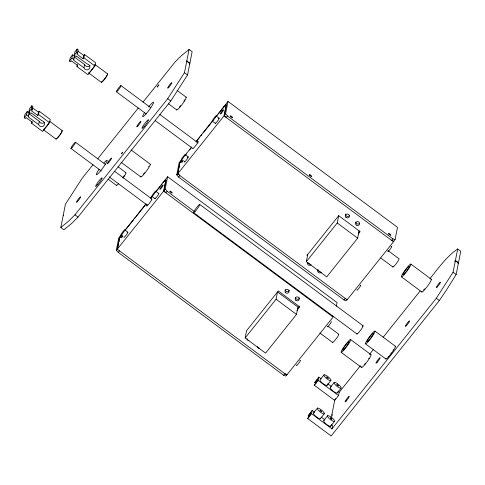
<?xml version="1.0" encoding="UTF-8"?>
<svg xmlns="http://www.w3.org/2000/svg" width="485" height="485" viewBox="0 0 485 485"><rect width="100%" height="100%" fill="white"/><g stroke="black" fill="none" stroke-linecap="round" stroke-linejoin="round"><path stroke-width="0.73" d="M31.604 123.245L32.374 122.275L26.044 117.576L25.268 118.54L24.25 117.782L24.905 114.49L27.221 111.586L29.264 113.108L28.227 116.879L38.63 124.609A3.062 2.934 11.2 0 0 42.08 126.561A3.062 2.934 11.2 0 0 44.571 123.626A3.062 2.934 11.2 0 0 41.898 120.759L31.313 113.011L30.931 113.496L28.888 111.98L29.536 108.688L31.858 105.785L32.877 106.542L32.228 109.834L31.452 110.798L37.781 115.503L38.557 114.533L39.206 111.247L50.222 119.425L49.573 122.717L42.613 131.423L31.604 123.245L31.992 121.268M24.25 117.782L26.566 114.878L27.221 111.586M28.354 116.224L28.615 114.909M28.888 111.98L31.204 109.076L31.858 105.785M37.781 115.503L38.436 112.211L39.206 111.247M38.63 124.609L39.285 121.317L28.876 113.587L29.264 113.108M76.933 66.5L77.703 65.53L71.374 60.831L70.604 61.795L69.579 61.037L70.234 57.745L72.55 54.847L74.593 56.363L73.556 60.134L83.966 67.87A3.062 2.934 11.2 0 0 87.409 69.816A3.062 2.934 11.2 0 0 89.901 66.888A3.062 2.934 11.2 0 0 87.233 64.014L76.648 56.266L76.26 56.751L74.217 55.235L74.872 51.944L77.188 49.04L78.212 49.797L77.558 53.089L76.788 54.059L83.117 58.758L83.887 57.794L84.542 54.502L95.557 62.68L94.902 65.972L87.949 74.684L76.933 66.5L77.321 64.523M69.579 61.037L71.901 58.133L72.55 54.847M73.944 58.164L74.205 56.848L84.614 64.578A3.062 2.934 11.2 0 0 90.022 65.329M74.217 55.235L76.539 52.331L77.188 49.04M83.117 58.758L83.766 55.466L84.542 54.502M83.966 67.87L84.614 64.578M189.805 63.529L189.302 64.026L189.877 63.165L192.145 51.719L189.083 49.446L186.816 60.886L186.24 61.747L186.743 61.255L189.805 63.529L187.543 74.975L170.762 100.983L78.012 217.08L71.828 223.288L63.874 229.775L60.813 227.495L63.08 216.055L63.656 215.194L63.153 215.686L65.414 204.246L82.195 178.231L92.987 164.724M287.059 374.499L285.823 376.045L283.64 375.263L118.243 252.4L116.345 250.151L118.783 237.862L121.602 234.334M165.803 180.177L163.633 191.151L333.11 317.044L286.738 375.093L117.261 249.199L119.431 238.226L121.311 235.267M117.722 247.896L119.686 237.996L121.499 235.14M60.813 227.495L68.767 221.014L74.951 214.806L167.701 98.71L184.476 72.701L186.743 61.255M336.39 306.223L337.105 302.61L167.628 176.716L165.197 189.004L167.095 191.254L165.858 192.806L163.96 190.556L166.058 179.947L163.002 182.584M347.448 299.209L346.211 300.761L344.029 299.972L178.632 177.116L176.734 174.867L179.171 162.578L181.517 159.638M226.192 104.893L224.021 115.866L393.499 241.76L347.127 299.809L177.649 173.915L179.82 162.942L181.699 159.977M177.971 173.321L178.674 169.78M178.953 168.368L179.656 164.833M395.063 239.614L392.874 238.826L391.637 240.378L393.826 241.16L395.063 239.614L397.494 227.326L228.017 101.432L225.586 113.72L227.483 115.97L226.246 117.515L224.349 115.266L226.446 104.663L223.391 107.3M245.155 337.954L276.074 299.251L277.523 291.94L297.942 307.108L296.493 314.419L265.574 353.122L245.155 337.954L246.604 330.637L278.293 290.97L299.736 306.896L296.893 310.449M307.138 254.619L306.993 255.352L338.682 215.686L360.125 231.612L358.233 233.976M359.1 230.854L357.651 238.165L326.738 276.868L306.32 261.7L307.763 254.382M306.32 261.7L337.233 222.997L338.682 215.686M455.421 260.415L458.483 262.694L460.75 251.248L457.688 248.969L455.421 260.415L454.845 261.276L455.348 260.784L458.41 263.058L456.142 274.504L446.364 290.218L439.368 300.512L331.158 435.96L307.678 418.519L310.285 414.766L310.673 412.79L308.199 415.881L309.4 416.779M308.199 415.881L312.195 410.389L314.595 412.171M331.243 417.803L332.261 414.724L331.752 415.215L334.686 400.404L314.268 385.236L316.875 381.483L317.263 379.506L314.789 382.604L315.99 383.496M314.789 382.604L318.784 377.106L321.185 378.888M307.678 418.519L311.546 413.681L312.195 410.389M314.268 385.236L318.136 380.398L318.784 377.106M311.546 413.681L331.964 428.849L332.613 425.557L331.413 424.666M334.686 400.404L338.554 395.566L339.203 392.274L360.446 365.69M331.964 428.849L436.306 298.239L453.081 272.224L455.348 260.784M180.074 162.711L181.523 160.426M97.679 158.85L138.34 107.949M143.033 102.08L174.946 62.135L181.129 55.927L189.083 49.446M124.706 230.527L145.979 203.894M150.708 197.977L152.599 195.534M155.436 192.054L167.628 176.716M185.094 155.242L191.714 146.955M195.97 141.632L212.521 120.832M215.334 117.303L228.017 101.432M125.506 229.89L133.478 219.911M134.412 218.735L135.351 217.559M136.291 216.389L145.197 205.234M150.829 198.189L152.702 195.843M155.988 191.733L160.208 186.452M161.147 185.276L162.081 184.1M185.422 155.188L186.361 154.018M189.641 149.907L191.52 147.561M196.68 141.105L199.959 136.994M200.899 135.818L201.839 134.642M203.245 132.884L212.624 121.141M216.377 116.448L217.31 115.272M218.25 114.096L224.349 106.47M116.345 250.151L117.582 248.605M163.96 190.556L165.197 189.004M117.261 249.199L163.633 191.151M176.734 174.867L177.558 173.836M224.349 115.266L225.586 113.72M177.649 173.915L224.021 115.866M118.243 252.4L119.48 250.854M178.632 177.116L179.868 175.564L178.45 173.879M297.657 308.393L299.548 306.023M358.518 232.515L359.464 231.333M283.64 375.263L284.877 373.711L286.514 374.299M344.029 299.972L345.265 298.427M324.041 374.808L320.179 379.646A4.486 1.17 38.6 0 0 323.313 383.823A4.486 1.17 38.6 0 0 327.084 384.775M326.951 385.442L330.812 380.604A4.486 1.17 38.6 0 0 326.751 375.784A4.486 1.17 38.6 0 0 324.72 376.736A4.486 1.17 38.6 0 0 330.812 380.604M330.388 387.23L334.25 382.392M313.589 412.929L317.451 408.091M337.16 393.02L341.022 388.188A4.486 1.17 38.6 0 0 336.96 383.368A4.486 1.17 38.6 0 0 334.935 384.32A4.486 1.17 38.6 0 0 341.022 388.188M369.412 354.462L373.189 349.733M383.101 337.33L420.083 291.03M429.94 278.699C438.422 268.169 446.345 256.686 457.688 248.969M334.82 399.743L335.644 398.712M320.361 418.719L324.222 413.881A4.486 1.17 38.6 0 0 320.161 409.067A4.486 1.17 38.6 0 0 318.13 410.019A4.486 1.17 38.6 0 0 324.222 413.881M323.798 420.513L327.66 415.675M330.57 426.303L334.432 421.465A4.486 1.17 38.6 0 0 330.37 416.651A4.486 1.17 38.6 0 0 328.339 417.603A4.486 1.17 38.6 0 0 334.432 421.465M457.907 263.549L458.41 263.058M331.249 315.662L333.438 316.45M186.816 60.886L189.877 63.165M184.476 72.701L187.543 74.975M453.081 272.224L456.142 274.504M227.483 115.97L392.874 238.826M216.067 115.927L219.129 118.201M177.158 90.452L186.167 97.145M410.868 264.064L431.286 279.233M388.097 250.648L399.028 258.766A5.129 0.661 -53.4 0 1 396.081 263.828A5.129 0.661 -53.4 0 1 392.874 266.756M212.278 121.092L215.34 123.366M337.233 222.997L357.651 238.165M167.701 98.71L170.762 100.983M436.306 298.239L439.368 300.512M380.755 257.978L392.905 266.999M168.368 103.711L176.776 109.956M401.477 276.874L421.895 292.043M78.012 51.192L83.766 55.466M107.621 73.926L94.86 64.444A5.256 0.679 -53.4 0 1 94.811 65.069M76.539 52.331L77.558 53.089M83.887 57.794L94.902 65.972M120.971 85.602L150.75 107.718M159.868 114.49L198.153 142.929M71.901 58.133L73.944 59.655M116.43 91.798L146.209 113.92M155.321 120.692L193 148.677M88.646 72.92L101.407 82.395M185.149 154.63L188.21 156.904M131.011 149.865L150.229 164.136M374.929 331.055L395.354 346.223M199.705 204.403L363.059 325.744M167.095 191.254L194.455 211.581M193.642 212.666L356.996 334.007M121.02 162.226L140.838 176.946M365.538 343.865L385.957 359.033M155.679 191.211L158.74 193.491M118.073 166.81L125.882 172.612M350.582 339.53L371.001 354.693M327.805 326.114L338.736 334.232M151.89 196.376L154.951 198.656M32.107 107.512L38.436 112.211M49.525 121.189L62.286 130.671M31.204 109.076L32.228 109.834M38.557 114.533L49.573 122.717M75.478 142.238L105.257 164.36M114.981 171.581L152.054 199.123M276.074 299.251L296.493 314.419M26.566 114.878L28.609 116.4M319.864 332.995L332.613 342.465M70.937 148.44L101.323 171.011M109.222 176.879L147.507 205.319M43.317 129.665L56.078 139.14M108.076 179.177L116.485 185.422M341.191 352.34L361.61 367.509M124.76 229.914L127.822 232.188M327.793 383.799L331.394 386.472M338.003 391.383L339.203 392.274M318.136 380.398L338.554 395.566M74.951 214.806L78.012 217.08M321.203 417.082L324.804 419.755M185.846 97.224A7.954 1.031 -53.4 0 1 182.027 104.524A7.954 1.031 -53.4 0 1 176.752 109.283M125.324 172.83A7.954 1.031 -53.4 0 1 123.19 177.983M118.825 183.53A7.954 1.031 -53.4 0 1 116.388 185.015M124.178 175.625A5.39 0.697 -53.4 0 1 123.936 176.091M123.633 176.631A5.39 0.697 -53.4 0 1 122.844 177.868M150.095 164.142A7.954 1.031 -53.4 0 1 145.839 171.848A7.954 1.031 -53.4 0 1 140.814 176.273M184.627 99.777A5.39 0.697 -53.4 0 1 184.464 100.165M184.221 100.631A5.39 0.697 -53.4 0 1 183.918 101.165M180.662 105.706A5.39 0.697 -53.4 0 1 179.317 107.185M148.78 166.476A5.39 0.697 -53.4 0 1 148.695 166.761M144.736 172.684A5.39 0.697 -53.4 0 1 143.39 174.163M337.293 392.359A4.486 1.17 38.6 0 1 333.056 391.049A4.486 1.17 38.6 0 1 330.806 387.188M393.402 349.715A5.39 0.697 -53.4 0 1 393.092 350.255M391.359 352.85A5.39 0.697 -53.4 0 1 390.849 353.523M388.491 356.269A5.39 0.697 -53.4 0 1 388.139 356.596M430.965 279.305A7.954 1.031 -53.4 0 1 427.4 286.271A7.954 1.031 -53.4 0 1 421.798 291.637M395.026 346.302A7.954 1.031 -53.4 0 1 391.462 353.268A7.954 1.031 -53.4 0 1 385.86 358.627M370.679 354.771A7.954 1.031 -53.4 0 1 366.86 362.071A7.954 1.031 -53.4 0 1 361.586 366.83M320.488 418.058A4.486 1.17 38.6 0 1 316.256 416.748A4.486 1.17 38.6 0 1 314.007 412.887M330.703 425.642A4.486 1.17 38.6 0 1 326.466 424.333A4.486 1.17 38.6 0 1 324.216 420.471M424.848 288.848A5.39 0.697 -53.4 0 1 424.084 289.594M423.787 289.824A5.39 0.697 -53.4 0 1 423.563 289.957M369.061 358.179A5.39 0.697 -53.4 0 1 368.752 358.718M365.496 363.253A5.39 0.697 -53.4 0 1 364.562 364.314M103.911 162.966A8.979 1.158 -53.4 0 1 106.191 162.912A8.979 1.158 -53.4 0 1 97.764 173.927A8.979 1.158 -53.4 0 1 98.988 169.404M148.64 106.888A8.979 1.158 -53.4 0 1 153.26 103.493A8.979 1.158 -53.4 0 1 145.148 114.884A8.979 1.158 -53.4 0 1 144.451 112.769M338.5 334.268A5.129 0.661 -53.4 0 1 336.196 338.76A5.129 0.661 -53.4 0 1 332.583 342.222M362.313 326.199A5.129 0.661 -53.4 0 1 360.707 330.073A5.129 0.661 -53.4 0 1 357.063 333.359M49.343 122.117A5.256 0.679 -53.4 0 1 49.161 122.475M48.936 122.881A5.256 0.679 -53.4 0 1 43.789 129.44M61.813 130.895A5.256 0.679 -53.4 0 1 59.679 135.37A5.256 0.679 -53.4 0 1 56.127 138.522M61.419 131.72A3.977 0.515 -53.4 0 1 61.389 132.405M61.213 132.751A3.977 0.515 -53.4 0 1 60.989 133.145M60.716 133.587A3.977 0.515 -53.4 0 1 60.067 134.557M59.71 135.054A3.977 0.515 -53.4 0 1 57.897 137.279M57.109 138.001A3.977 0.515 -53.4 0 1 56.945 138.092M44.39 122.426A3.062 2.934 11.2 0 1 39.285 121.317M94.49 65.73A5.256 0.679 -53.4 0 1 94.266 66.136M94.005 66.578A5.256 0.679 -53.4 0 1 88.919 72.835M107.349 74.011A5.256 0.679 -53.4 0 1 104.815 78.891A5.256 0.679 -53.4 0 1 101.456 81.777M106.846 75.375A3.977 0.515 -53.4 0 1 106.548 76.006M106.318 76.4A3.977 0.515 -53.4 0 1 102.662 81.086M102.444 81.256A3.977 0.515 -53.4 0 1 102.111 81.304M183.354 160.741A2.692 0.346 -53.4 0 1 181.639 162.457A2.692 0.346 -53.4 0 1 182.893 160.195M218.517 118.625A3.207 0.412 -53.4 0 1 218.874 119.043A3.207 0.412 -53.4 0 1 216.468 122.402A3.207 0.412 -53.4 0 1 215.352 123.032M187.986 156.988A3.207 0.412 -53.4 0 1 186.592 159.808A3.207 0.412 -53.4 0 1 184.439 161.729M184.536 161.505A3.207 0.412 -53.4 0 1 184.676 161.226M187.356 157.57A3.207 0.412 -53.4 0 1 187.598 157.322M196.916 142.366A4.232 0.546 -53.4 0 1 196.922 143.918A4.232 0.546 -53.4 0 1 193.054 148.137M321.361 272.188A2.049 1.964 11.2 0 1 318.487 272.528A2.049 1.964 11.2 0 1 318.093 269.763M311.152 264.604A2.049 1.964 11.2 0 1 307.66 262.531M320.191 271.479A2.049 1.964 11.2 0 1 318.002 269.854M309.551 263.876A2.049 1.964 11.2 0 1 307.92 262.664M359.524 223.318A2.049 1.964 11.2 0 1 355.838 222.033M349.533 215.388A2.049 1.964 11.2 0 1 345.684 214.043M360.137 285.495A3.207 0.412 -53.4 0 1 360.494 285.914A3.207 0.412 -53.4 0 1 358.088 289.272A3.207 0.412 -53.4 0 1 356.978 289.903M391.055 246.792A3.207 0.412 -53.4 0 1 391.359 247.314A3.207 0.412 -53.4 0 1 388.825 250.775A3.207 0.412 -53.4 0 1 387.994 250.969M122.966 236.025A2.692 0.346 -53.4 0 1 121.25 237.741A2.692 0.346 -53.4 0 1 122.505 235.486M127.209 232.612A3.207 0.412 -53.4 0 1 127.567 233.03A3.207 0.412 -53.4 0 1 125.16 236.389A3.207 0.412 -53.4 0 1 124.051 237.019M158.34 193.715A3.207 0.412 -53.4 0 1 158.304 194.655A3.207 0.412 -53.4 0 1 155.806 197.983A3.207 0.412 -53.4 0 1 155.067 198.092M151.599 199.28A4.232 0.546 -53.4 0 1 151.55 199.899M151.423 200.166A4.232 0.546 -53.4 0 1 147.701 205.288A4.232 0.546 -53.4 0 1 147.216 204.567M259.511 348.224A2.049 1.964 11.2 0 1 257.323 346.599M248.872 340.628A2.049 1.964 11.2 0 1 247.241 339.415M247.114 339.015A2.049 1.964 11.2 0 1 247.077 338.609M299.494 297.869A2.049 1.964 11.2 0 1 295.486 297.729M289.284 290.285A2.049 1.964 11.2 0 1 285.241 289.739M331.055 321.743A3.207 0.412 -53.4 0 1 329.509 324.762A3.207 0.412 -53.4 0 1 327.605 326.259M299.96 360.585A3.207 0.412 -53.4 0 1 299.924 361.519A3.207 0.412 -53.4 0 1 297.432 364.853A3.207 0.412 -53.4 0 1 296.687 364.956M121.468 153.775L122.663 152.278L121.468 153.775M157.188 87.033L158.831 84.978L157.188 87.033M326.654 377.045L328.2 378.367L326.654 377.045M336.863 384.629L338.415 385.951L336.863 384.629M320.064 410.328L321.61 411.65L320.064 410.328M330.273 417.912L331.819 419.234L330.273 417.912M368.776 340.361A5.39 0.697 -53.4 0 0 373.492 333.207A5.39 0.697 -53.4 0 0 368.436 338.809A5.39 0.697 -53.4 0 0 368.776 340.361M404.266 274.48A7.954 1.031 -53.4 0 0 410.953 264.131A7.954 1.031 -53.4 0 0 403.302 272.794A7.954 1.031 -53.4 0 0 404.266 274.48M437.428 286.799A3.462 0.449 -53.4 0 0 440.447 282.203A3.462 0.449 -53.4 0 0 437.197 285.817A3.462 0.449 -53.4 0 0 437.428 286.799M377.142 362.265A3.462 0.449 -53.4 0 0 380.161 357.669A3.462 0.449 -53.4 0 0 376.906 361.283A3.462 0.449 -53.4 0 0 377.142 362.265M346.223 400.962A3.462 0.449 -53.4 0 0 349.242 396.372A3.462 0.449 -53.4 0 0 345.993 399.979A3.462 0.449 -53.4 0 0 346.223 400.962M406.509 325.496A3.462 0.449 -53.4 0 0 409.534 320.906A3.462 0.449 -53.4 0 0 406.278 324.513A3.462 0.449 -53.4 0 0 406.509 325.496M404.726 273.358A5.39 0.697 -53.4 0 0 409.425 266.216A5.39 0.697 -53.4 0 0 404.369 271.83A5.39 0.697 -53.4 0 0 404.726 273.358M344.441 348.824A5.39 0.697 -53.4 0 0 349.139 341.676A5.39 0.697 -53.4 0 0 344.077 347.296A5.39 0.697 -53.4 0 0 344.441 348.824M368.327 341.47A7.954 1.031 -53.4 0 0 375.014 331.122A7.954 1.031 -53.4 0 0 367.363 339.791A7.954 1.031 -53.4 0 0 368.327 341.47M343.98 349.946A7.954 1.031 -53.4 0 0 350.667 339.597A7.954 1.031 -53.4 0 0 343.01 348.26A7.954 1.031 -53.4 0 0 343.98 349.946M77.618 201.433A3.462 0.449 -53.4 0 0 80.643 196.843A3.462 0.449 -53.4 0 0 77.388 200.45A3.462 0.449 -53.4 0 0 77.618 201.433M97.697 184.7A5.39 0.697 -53.4 0 0 102.08 177.807A5.39 0.697 -53.4 0 0 96.812 183.87A5.39 0.697 -53.4 0 0 97.697 184.7M144.075 126.646A5.39 0.697 -53.4 0 0 148.458 119.759A5.39 0.697 -53.4 0 0 143.184 125.821A5.39 0.697 -53.4 0 0 144.075 126.646M137.904 125.967A3.462 0.449 -53.4 0 0 140.929 121.377A3.462 0.449 -53.4 0 0 137.673 124.991A3.462 0.449 -53.4 0 0 137.904 125.967M168.822 87.27A3.462 0.449 -53.4 0 0 171.848 82.674A3.462 0.449 -53.4 0 0 168.592 86.288A3.462 0.449 -53.4 0 0 168.822 87.27M108.537 162.736A3.462 0.449 -53.4 0 0 111.556 158.14A3.462 0.449 -53.4 0 0 108.307 161.754A3.462 0.449 -53.4 0 0 108.537 162.736M195.012 211.593A5.129 0.661 -53.4 0 0 199.778 204.591A5.129 0.661 -53.4 0 0 195.237 209.417A5.129 0.661 -53.4 0 0 195.012 211.593M117.558 90.883A3.85 0.497 -53.4 0 0 121.032 85.7A3.85 0.497 -53.4 0 0 117.515 89.519A3.85 0.497 -53.4 0 0 117.558 90.883M221.172 113.369A2.692 0.346 -53.4 0 0 223.524 109.798A2.692 0.346 -53.4 0 0 220.99 112.605A2.692 0.346 -53.4 0 0 221.172 113.369M356.196 224.985A2.049 1.964 11.2 0 0 359.591 224.046A2.049 1.964 11.2 0 0 357.002 221.675A2.049 1.964 11.2 0 0 356.196 224.985M345.987 217.401A2.049 1.964 11.2 0 0 349.382 216.468A2.049 1.964 11.2 0 0 346.793 214.097A2.049 1.964 11.2 0 0 345.987 217.401M213.309 120.231A3.207 0.412 -53.4 0 0 216.11 115.982A3.207 0.412 -53.4 0 0 213.097 119.322A3.207 0.412 -53.4 0 0 213.309 120.231M182.39 158.928A3.207 0.412 -53.4 0 0 185.191 154.679A3.207 0.412 -53.4 0 0 182.178 158.025A3.207 0.412 -53.4 0 0 182.39 158.928M230.539 116.521A1.54 0.4 38.6 0 0 232.6 117.776A1.54 0.4 38.6 0 0 231.115 116.091A1.54 0.4 38.6 0 0 230.539 116.521M309.612 175.237A1.54 0.4 38.6 0 0 311.703 176.564A1.54 0.4 38.6 0 0 310.309 174.909A1.54 0.4 38.6 0 0 309.612 175.237M388.818 234.103A1.54 0.4 38.6 0 0 390.855 235.316A1.54 0.4 38.6 0 0 389.316 233.618A1.54 0.4 38.6 0 0 388.818 234.103M72.065 147.525A3.85 0.497 -53.4 0 0 75.539 142.341A3.85 0.497 -53.4 0 0 72.022 146.161A3.85 0.497 -53.4 0 0 72.065 147.525M160.784 188.659A2.692 0.346 -53.4 0 0 163.136 185.082A2.692 0.346 -53.4 0 0 160.602 187.895A2.692 0.346 -53.4 0 0 160.784 188.659M295.808 300.27A2.049 1.964 11.2 0 0 299.203 299.336A2.049 1.964 11.2 0 0 296.614 296.965A2.049 1.964 11.2 0 0 295.808 300.27M285.598 292.685A2.049 1.964 11.2 0 0 288.993 291.752A2.049 1.964 11.2 0 0 286.405 289.381A2.049 1.964 11.2 0 0 285.598 292.685M122.002 234.219A3.207 0.412 -53.4 0 0 124.803 229.963A3.207 0.412 -53.4 0 0 121.79 233.309A3.207 0.412 -53.4 0 0 122.002 234.219M152.921 195.516A3.207 0.412 -53.4 0 0 155.721 191.266A3.207 0.412 -53.4 0 0 152.708 194.606A3.207 0.412 -53.4 0 0 152.921 195.516M170.102 191.745A1.54 0.4 38.6 0 0 172.187 193.072A1.54 0.4 38.6 0 0 170.793 191.423A1.54 0.4 38.6 0 0 170.102 191.745"/></g></svg>
